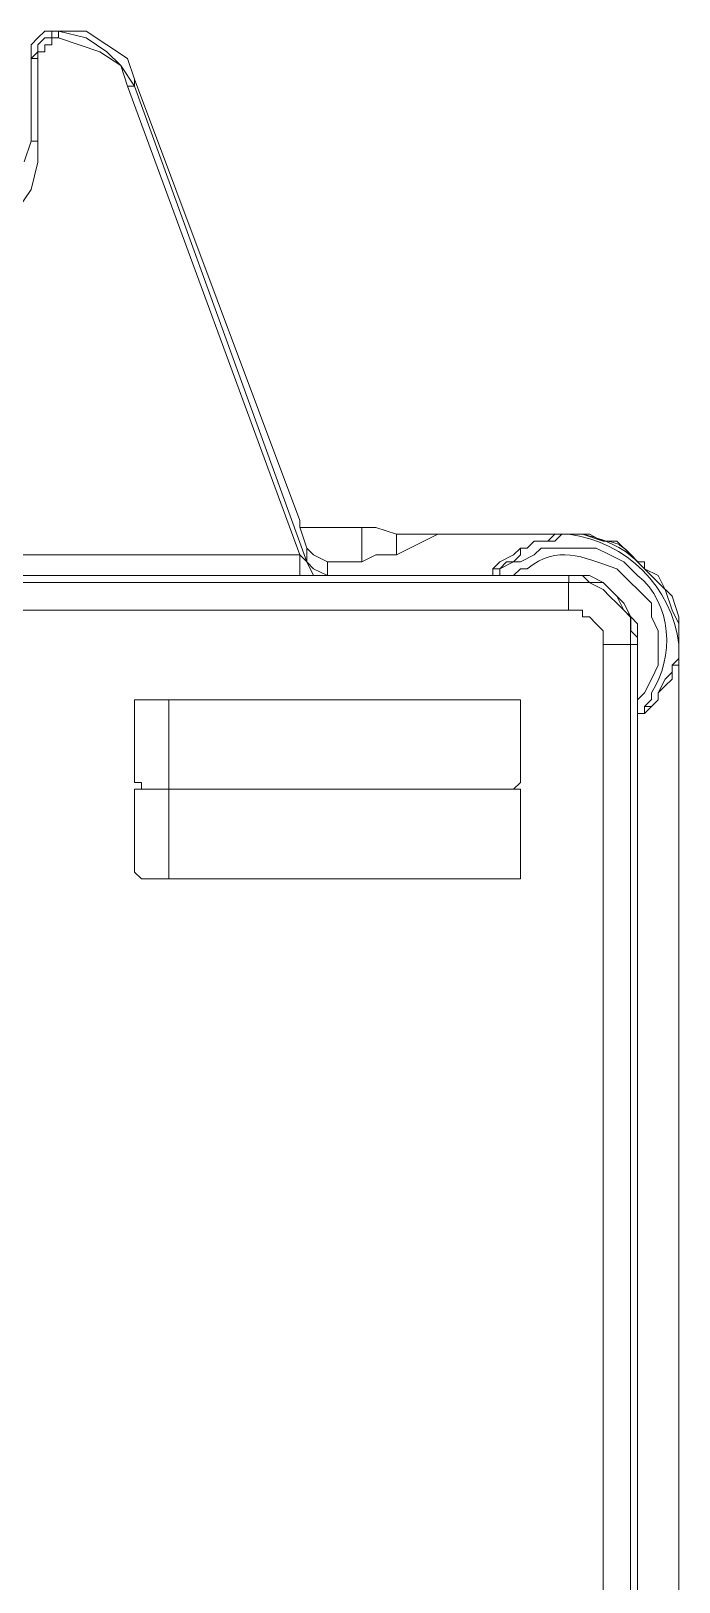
# Model space of a CAD drawing. Header units: millimetres. Extents: x 3165 to 8716, y -1118 to 2802.
# Drawn here: x 8395.8 to 8423.8, y 1089.1 to 1156 of the extents above; entities that cross this region are included whole.
import ezdxf

# ---------------------------------------------------------------- set-up
doc = ezdxf.new("R2010")
doc.units = ezdxf.units.MM
doc.layers.add('PDF_Geometry', color=7, linetype='Continuous', true_color=0x1f1916)

msp = doc.modelspace()

# ---------------------------------------------------------------- linework, layer by layer
at = {"layer": 'PDF_Geometry', "color": 0, "lineweight": 15}
for points in [[(8397.033, 1156.037), (8396.735, 1156.037), (8396.735, 1155.739), (8396.439, 1155.739), (8396.141, 1155.442), (8396.141, 1155.144), (8395.843, 1154.846), (8396.141, 1154.846), (8396.141, 1155.144), (8396.439, 1155.144), (8396.439, 1155.442), (8396.735, 1155.442), (8396.735, 1155.739), (8397.033, 1155.739)], [(8397.033, 1156.037), (8398.224, 1155.739), (8399.116, 1155.144), (8399.711, 1154.55), (8400.305, 1153.656), (8399.711, 1154.55), (8399.116, 1155.144), (8398.224, 1155.739)], [(8397.033, 1156.035), (8398.224, 1156.035), (8399.116, 1155.441), (8400.009, 1154.845), (8400.305, 1153.952), (8400.009, 1154.845), (8399.116, 1155.441), (8398.224, 1156.035)], [(8397.033, 1156.035), (8398.224, 1156.035), (8399.116, 1155.441), (8400.009, 1154.845), (8400.305, 1153.952), (8400.009, 1154.845), (8399.116, 1155.441), (8398.224, 1156.035)], [(8397.033, 1155.739), (8397.926, 1155.442), (8398.818, 1155.144), (8399.711, 1154.55), (8400.009, 1153.656), (8399.711, 1154.55), (8398.818, 1155.144), (8397.926, 1155.442)], [(8397.033, 1155.739), (8397.926, 1155.442), (8398.818, 1155.144), (8399.711, 1154.55), (8400.009, 1153.656), (8399.711, 1154.55), (8398.818, 1155.144), (8397.926, 1155.442)], [(8407.445, 1134.617), (8407.445, 1134.915)], [(8407.741, 1133.127), (8407.445, 1133.425)], [(8407.741, 1133.127), (8407.445, 1133.425)], [(8408.634, 1133.127), (8408.039, 1133.425), (8407.741, 1133.721), (8408.039, 1133.425)], [(8423.805, 1129.56), (8423.805, 1130.452), (8423.507, 1131.047), (8423.209, 1131.939), (8422.913, 1132.535), (8422.317, 1132.832), (8422.317, 1133.13), (8422.02, 1133.13), (8422.317, 1133.13), (8422.317, 1132.832), (8422.913, 1132.535), (8423.209, 1131.939), (8423.507, 1131.047), (8423.805, 1130.452)], [(8422.317, 1126.583), (8422.615, 1126.881), (8422.913, 1127.178), (8422.913, 1127.476), (8423.209, 1127.774), (8423.507, 1128.07), (8423.507, 1128.666), (8423.805, 1128.666), (8423.805, 1128.962), (8423.805, 1129.558), (8423.805, 1128.962), (8423.507, 1128.666), (8423.507, 1128.368), (8423.209, 1128.07), (8422.913, 1127.476), (8422.913, 1127.178), (8422.615, 1126.881), (8422.317, 1126.881)]]:
    msp.add_lwpolyline(points, close=True, dxfattribs=at)
for points in [[(8395.843, 1154.846), (8395.843, 1155.442), (8396.141, 1155.739), (8396.439, 1156.037), (8397.033, 1156.037)], [(8400.305, 1153.656), (8399.711, 1154.55), (8399.116, 1155.144), (8398.224, 1155.739), (8397.033, 1156.037)], [(8400.305, 1153.656), (8399.711, 1154.55), (8399.116, 1155.144), (8398.224, 1155.739), (8397.033, 1156.037)], [(8400.305, 1153.656), (8399.711, 1154.55), (8399.116, 1155.144), (8398.224, 1155.739), (8397.033, 1156.037)], [(8400.305, 1153.656), (8399.711, 1154.55), (8399.116, 1155.144), (8398.224, 1155.739), (8397.033, 1156.037)], [(8400.305, 1153.656), (8399.711, 1154.55), (8399.116, 1155.144), (8398.224, 1155.739), (8397.033, 1156.037)], [(8400.305, 1153.656), (8399.711, 1154.55), (8399.116, 1155.144), (8398.224, 1155.739), (8397.033, 1156.037)], [(8400.305, 1153.656), (8399.711, 1154.55), (8399.116, 1155.144), (8398.224, 1155.739), (8397.033, 1156.037)], [(8400.305, 1153.656), (8399.711, 1154.55), (8399.116, 1155.144), (8398.224, 1155.739), (8397.033, 1156.037)], [(8400.305, 1153.656), (8399.711, 1154.55), (8399.116, 1155.144), (8398.224, 1155.739), (8397.033, 1156.037)], [(8400.305, 1153.656), (8399.711, 1154.55), (8399.116, 1155.144), (8398.224, 1155.739), (8397.033, 1156.037)], [(8400.305, 1153.656), (8399.711, 1154.55), (8399.116, 1155.144), (8398.224, 1155.739), (8397.033, 1156.037)], [(8400.305, 1153.656), (8399.711, 1154.55), (8399.116, 1155.144), (8398.224, 1155.739), (8397.033, 1156.037)], [(8400.305, 1153.656), (8399.711, 1154.55), (8399.116, 1155.144), (8398.224, 1155.739), (8397.033, 1156.037)], [(8400.305, 1153.656), (8399.711, 1154.55), (8399.116, 1155.144), (8398.224, 1155.739), (8397.033, 1156.037)], [(8400.305, 1153.656), (8399.711, 1154.55), (8399.116, 1155.144), (8398.224, 1155.739), (8397.033, 1156.037)], [(8400.305, 1153.656), (8399.711, 1154.55), (8399.116, 1155.144), (8398.224, 1155.739), (8397.033, 1156.037)], [(8400.305, 1153.656), (8399.711, 1154.55), (8399.116, 1155.144), (8398.224, 1155.739), (8397.033, 1156.037)], [(8400.305, 1153.656), (8399.711, 1154.55), (8399.116, 1155.144), (8398.224, 1155.739), (8397.033, 1156.037)], [(8400.305, 1153.656), (8399.711, 1154.55), (8399.116, 1155.144), (8398.224, 1155.739), (8397.033, 1156.037)], [(8400.305, 1153.952), (8400.009, 1154.845), (8399.116, 1155.441), (8398.224, 1156.035), (8397.033, 1156.035)], [(8400.305, 1153.952), (8400.009, 1154.845), (8399.116, 1155.441), (8398.224, 1156.035), (8397.033, 1156.035)], [(8400.305, 1153.952), (8400.009, 1154.845), (8399.116, 1155.441), (8398.224, 1156.035), (8397.033, 1156.035)], [(8400.305, 1153.952), (8400.009, 1154.845), (8399.116, 1155.441), (8398.224, 1156.035), (8397.033, 1156.035)], [(8400.305, 1153.952), (8400.009, 1154.845), (8399.116, 1155.441), (8398.224, 1156.035), (8397.033, 1156.035)], [(8400.305, 1153.952), (8400.009, 1154.845), (8399.116, 1155.441), (8398.224, 1156.035), (8397.033, 1156.035)], [(8400.305, 1153.952), (8400.009, 1154.845), (8399.116, 1155.441), (8398.224, 1156.035), (8397.033, 1156.035)], [(8400.305, 1153.952), (8400.009, 1154.845), (8399.116, 1155.441), (8398.224, 1156.035), (8397.033, 1156.035)], [(8400.305, 1153.952), (8400.009, 1154.845), (8399.116, 1155.441), (8398.224, 1156.035), (8397.033, 1156.035)], [(8400.305, 1153.952), (8400.009, 1154.845), (8399.116, 1155.441), (8398.224, 1156.035), (8397.033, 1156.035)], [(8400.305, 1153.952), (8400.009, 1154.845), (8399.116, 1155.441), (8398.224, 1156.035), (8397.033, 1156.035)], [(8400.305, 1153.952), (8400.009, 1154.845), (8399.116, 1155.441), (8398.224, 1156.035), (8397.033, 1156.035)], [(8400.305, 1153.952), (8400.009, 1154.845), (8399.116, 1155.441), (8398.224, 1156.035), (8397.033, 1156.035)], [(8400.305, 1153.952), (8400.009, 1154.845), (8399.116, 1155.441), (8398.224, 1156.035), (8397.033, 1156.035)], [(8400.305, 1153.952), (8400.009, 1154.845), (8399.116, 1155.441), (8398.224, 1156.035), (8397.033, 1156.035)], [(8400.305, 1153.952), (8400.009, 1154.845), (8399.116, 1155.441), (8398.224, 1156.035), (8397.033, 1156.035)], [(8400.305, 1153.952), (8400.009, 1154.845), (8399.116, 1155.441), (8398.224, 1156.035), (8397.033, 1156.035)], [(8400.009, 1153.656), (8399.711, 1154.55), (8398.818, 1155.144), (8397.926, 1155.442), (8397.033, 1155.739)], [(8400.009, 1153.656), (8399.711, 1154.55), (8398.818, 1155.144), (8397.926, 1155.442), (8397.033, 1155.739)], [(8400.009, 1153.656), (8399.711, 1154.55), (8398.818, 1155.144), (8397.926, 1155.442), (8397.033, 1155.739)], [(8400.009, 1153.656), (8399.711, 1154.55), (8398.818, 1155.144), (8397.926, 1155.442), (8397.033, 1155.739)], [(8400.009, 1153.656), (8399.711, 1154.55), (8398.818, 1155.144), (8397.926, 1155.442), (8397.033, 1155.739)], [(8400.009, 1153.656), (8399.711, 1154.55), (8398.818, 1155.144), (8397.926, 1155.442), (8397.033, 1155.739)], [(8400.009, 1153.656), (8399.711, 1154.55), (8398.818, 1155.144), (8397.926, 1155.442), (8397.033, 1155.739)], [(8400.009, 1153.656), (8399.711, 1154.55), (8398.818, 1155.144), (8397.926, 1155.442), (8397.033, 1155.739)], [(8400.009, 1153.656), (8399.711, 1154.55), (8398.818, 1155.144), (8397.926, 1155.442), (8397.033, 1155.739)], [(8400.009, 1153.656), (8399.711, 1154.55), (8398.818, 1155.144), (8397.926, 1155.442), (8397.033, 1155.739)], [(8400.009, 1153.656), (8399.711, 1154.55), (8398.818, 1155.144), (8397.926, 1155.442), (8397.033, 1155.739)], [(8400.009, 1153.656), (8399.711, 1154.55), (8398.818, 1155.144), (8397.926, 1155.442), (8397.033, 1155.739)], [(8400.009, 1153.656), (8399.711, 1154.55), (8398.818, 1155.144), (8397.926, 1155.442), (8397.033, 1155.739)], [(8400.009, 1153.656), (8399.711, 1154.55), (8398.818, 1155.144), (8397.926, 1155.442), (8397.033, 1155.739)], [(8400.009, 1153.656), (8399.711, 1154.55), (8398.818, 1155.144), (8397.926, 1155.442), (8397.033, 1155.739)], [(8400.009, 1153.656), (8399.711, 1154.55), (8398.818, 1155.144), (8397.926, 1155.442), (8397.033, 1155.739)], [(8400.009, 1153.656), (8399.711, 1154.55), (8398.818, 1155.144), (8397.926, 1155.442), (8397.033, 1155.739)], [(8396.141, 1154.846), (8396.141, 1151.276), (8395.843, 1151.276), (8395.843, 1154.846)], [(8395.843, 1151.275), (8395.843, 1154.845)], [(8400.009, 1153.656), (8400.305, 1153.656)], [(8407.445, 1133.428), (8400.009, 1153.656)], [(8407.741, 1133.13), (8407.741, 1133.428), (8407.741, 1133.724), (8407.445, 1134.617), (8407.445, 1134.915), (8400.305, 1153.954)], [(8400.305, 1153.952), (8400.305, 1153.654)], [(8400.305, 1153.656), (8407.741, 1133.13), (8408.039, 1132.535), (8408.634, 1132.535)], [(8390.49, 1146.217), (8391.679, 1146.217), (8392.571, 1146.515), (8393.762, 1147.109), (8394.654, 1147.705), (8395.248, 1148.3), (8395.843, 1149.192), (8396.141, 1150.383), (8396.141, 1151.275)], [(8395.546, 1150.384), (8395.843, 1151.276)], [(8407.445, 1134.915), (8407.445, 1134.617)], [(8407.445, 1134.915), (8407.445, 1134.617)], [(8407.445, 1134.915), (8407.445, 1134.617)], [(8407.445, 1134.915), (8407.445, 1134.617)], [(8407.445, 1134.915), (8407.445, 1134.617)], [(8407.445, 1134.915), (8407.445, 1134.617)], [(8407.445, 1134.915), (8407.445, 1134.617)], [(8407.445, 1134.915), (8407.445, 1134.617)], [(8407.445, 1134.915), (8407.445, 1134.617)], [(8407.445, 1134.915), (8407.445, 1134.617)], [(8407.445, 1134.915), (8407.445, 1134.617)], [(8407.445, 1134.915), (8407.445, 1134.617)], [(8407.445, 1134.915), (8407.445, 1134.617)], [(8407.445, 1134.915), (8407.445, 1134.617)], [(8407.445, 1134.915), (8407.445, 1134.617)], [(8407.445, 1134.915), (8407.445, 1134.617)], [(8407.445, 1134.915), (8407.445, 1134.617)], [(8407.445, 1134.915), (8407.445, 1134.617)], [(8407.445, 1134.614), (8410.122, 1134.614)], [(8410.122, 1133.127), (8410.122, 1134.614), (8410.716, 1134.614), (8411.609, 1134.317), (8410.716, 1134.614), (8410.122, 1134.614), (8410.716, 1134.614), (8411.609, 1134.317), (8410.716, 1134.614), (8410.122, 1134.614), (8410.716, 1134.614), (8411.609, 1134.317), (8410.716, 1134.614), (8410.122, 1134.614), (8410.716, 1134.614), (8411.609, 1134.317), (8410.716, 1134.614), (8410.122, 1134.614), (8410.716, 1134.614), (8411.609, 1134.317), (8410.716, 1134.614), (8410.122, 1134.614), (8410.716, 1134.614), (8411.609, 1134.317), (8410.716, 1134.614), (8410.122, 1134.614), (8410.716, 1134.614), (8411.609, 1134.317), (8410.716, 1134.614), (8410.122, 1134.614), (8410.716, 1134.614), (8411.609, 1134.317), (8410.716, 1134.614), (8410.122, 1134.614), (8410.716, 1134.614), (8411.609, 1134.317), (8410.716, 1134.614), (8410.122, 1134.614), (8410.716, 1134.614), (8411.609, 1134.317), (8410.716, 1134.614), (8410.122, 1134.614), (8410.716, 1134.614), (8411.609, 1134.317)], [(8418.45, 1134.317), (8413.394, 1134.317), (8411.609, 1133.425), (8411.609, 1134.317), (8414.881, 1134.317), (8419.045, 1134.317), (8418.45, 1134.317), (8418.152, 1134.019), (8417.558, 1134.019), (8417.26, 1133.721), (8416.964, 1133.721), (8416.666, 1133.425), (8416.071, 1133.127), (8415.773, 1132.829), (8416.071, 1132.829)], [(8413.394, 1134.317), (8413.69, 1134.317), (8414.881, 1134.317)], [(8413.69, 1134.319), (8418.45, 1134.319), (8419.045, 1134.319), (8418.748, 1134.319), (8418.45, 1134.021), (8417.558, 1134.021), (8417.26, 1133.723), (8416.964, 1133.723), (8416.964, 1133.426), (8416.666, 1133.128), (8416.368, 1133.128), (8416.071, 1132.83)], [(8419.641, 1134.32), (8419.045, 1134.32), (8419.937, 1134.32)], [(8419.045, 1134.319), (8419.641, 1134.319), (8420.532, 1134.021), (8421.128, 1134.021), (8421.722, 1133.426), (8422.317, 1132.83), (8422.913, 1132.236), (8423.507, 1131.641), (8423.805, 1130.749), (8423.805, 1129.558), (8423.805, 1128.962), (8423.805, 1087.612)], [(8382.458, 1132.532), (8382.458, 1133.425), (8407.445, 1133.425), (8407.445, 1132.532)], [(8407.445, 1133.425), (8407.741, 1133.127)], [(8407.445, 1133.425), (8407.741, 1133.127)], [(8407.445, 1133.425), (8407.741, 1133.127)], [(8407.445, 1133.425), (8407.741, 1133.127)], [(8407.445, 1133.425), (8407.741, 1133.127)], [(8407.445, 1133.425), (8407.741, 1133.127)], [(8407.445, 1133.425), (8407.741, 1133.127)], [(8407.445, 1133.425), (8407.741, 1133.127)], [(8407.445, 1133.425), (8407.741, 1133.127)], [(8407.445, 1133.425), (8407.741, 1133.127)], [(8407.445, 1133.425), (8407.741, 1133.127)], [(8407.445, 1133.425), (8407.741, 1133.127)], [(8407.445, 1133.425), (8407.741, 1133.127)], [(8407.445, 1133.425), (8407.741, 1133.127)], [(8407.445, 1133.425), (8407.741, 1133.127)], [(8407.445, 1133.425), (8407.741, 1133.127)], [(8407.445, 1133.425), (8407.741, 1133.127), (8408.039, 1132.532), (8408.634, 1132.532)], [(8407.741, 1133.425), (8407.741, 1133.721), (8407.741, 1133.425), (8407.741, 1133.721), (8407.741, 1133.425), (8407.741, 1133.721), (8407.741, 1133.425), (8407.741, 1133.721), (8407.741, 1133.425), (8407.741, 1133.721), (8407.741, 1133.425), (8407.741, 1133.721), (8407.741, 1133.425), (8407.741, 1133.721), (8407.741, 1133.425), (8407.741, 1133.721), (8407.741, 1133.425), (8407.741, 1133.721), (8407.741, 1133.425), (8407.741, 1133.721), (8407.741, 1133.425), (8407.741, 1133.721), (8408.039, 1133.425), (8408.634, 1133.127), (8408.634, 1132.532), (8415.773, 1132.532), (8416.071, 1132.532), (8415.773, 1132.532), (8415.773, 1132.829)], [(8407.741, 1133.721), (8408.039, 1133.425), (8408.634, 1133.127)], [(8407.741, 1133.721), (8408.039, 1133.425), (8408.634, 1133.127)], [(8407.741, 1133.721), (8408.039, 1133.425), (8408.634, 1133.127)], [(8407.741, 1133.721), (8408.039, 1133.425), (8408.634, 1133.127)], [(8407.741, 1133.721), (8408.039, 1133.425), (8408.634, 1133.127)], [(8407.741, 1133.721), (8408.039, 1133.425), (8408.634, 1133.127)], [(8407.741, 1133.721), (8408.039, 1133.425), (8408.634, 1133.127)], [(8407.741, 1133.721), (8408.039, 1133.425), (8408.634, 1133.127)], [(8407.741, 1133.721), (8408.039, 1133.425), (8408.634, 1133.127)], [(8407.741, 1133.721), (8408.039, 1133.425), (8408.634, 1133.127)], [(8407.741, 1133.721), (8408.039, 1133.425), (8408.634, 1133.127)], [(8407.741, 1133.721), (8408.039, 1133.425), (8408.634, 1133.127)], [(8407.741, 1133.721), (8408.039, 1133.425), (8408.634, 1133.127)], [(8407.741, 1133.721), (8408.039, 1133.425), (8408.634, 1133.127)], [(8407.741, 1133.721), (8408.039, 1133.425), (8408.634, 1133.127)], [(8407.741, 1133.721), (8408.039, 1133.425), (8408.634, 1133.127)], [(8407.741, 1133.721), (8408.039, 1133.425), (8408.634, 1133.127)], [(8407.741, 1133.721), (8408.039, 1133.425), (8408.634, 1133.127)], [(8411.609, 1133.425), (8410.716, 1133.425), (8410.122, 1133.127), (8410.716, 1133.425), (8411.609, 1133.425), (8410.716, 1133.425), (8410.122, 1133.127), (8410.716, 1133.425), (8411.609, 1133.425), (8410.716, 1133.425), (8410.122, 1133.127), (8410.716, 1133.425), (8411.609, 1133.425), (8410.716, 1133.425), (8410.122, 1133.127), (8410.716, 1133.425), (8411.609, 1133.425), (8410.716, 1133.425), (8410.122, 1133.127), (8410.716, 1133.425), (8411.609, 1133.425), (8410.716, 1133.425), (8410.122, 1133.127), (8410.716, 1133.425), (8411.609, 1133.425), (8410.716, 1133.425), (8410.122, 1133.127), (8410.716, 1133.425), (8411.609, 1133.425), (8410.716, 1133.425), (8410.122, 1133.127), (8410.716, 1133.425), (8411.609, 1133.425), (8410.716, 1133.425), (8410.122, 1133.127), (8410.716, 1133.425), (8411.609, 1133.425), (8410.716, 1133.425), (8410.122, 1133.127), (8410.716, 1133.425), (8411.609, 1133.425), (8410.716, 1133.425), (8410.122, 1133.127), (8408.634, 1133.127)], [(8422.019, 1132.535), (8421.721, 1132.832), (8421.423, 1133.13), (8420.828, 1133.428), (8420.234, 1133.724), (8417.855, 1133.724), (8417.557, 1133.428), (8416.962, 1133.13), (8416.664, 1133.13), (8416.07, 1132.832), (8416.07, 1132.535), (8416.664, 1132.535)], [(8407.741, 1133.127), (8408.039, 1132.829), (8408.634, 1132.532)], [(8417.259, 1132.83), (8416.962, 1132.83), (8416.664, 1132.534)], [(8422.019, 1127.178), (8422.315, 1127.476), (8422.613, 1128.07), (8422.911, 1128.666), (8422.911, 1130.153), (8422.613, 1130.749), (8422.613, 1131.343), (8421.126, 1132.83)], [(8306.01, 1132.231), (8419.041, 1132.231), (8419.041, 1131.041)], [(8419.045, 1132.532), (8416.368, 1132.532), (8416.071, 1132.532), (8408.634, 1132.532), (8407.445, 1132.532), (8408.634, 1132.532), (8407.445, 1132.532), (8408.634, 1132.532), (8407.445, 1132.532), (8408.634, 1132.532), (8407.445, 1132.532), (8408.634, 1132.532), (8407.445, 1132.532), (8408.634, 1132.532), (8407.445, 1132.532), (8408.634, 1132.532), (8407.445, 1132.532), (8408.634, 1132.532), (8407.445, 1132.532), (8408.634, 1132.532), (8407.445, 1132.532), (8408.634, 1132.532), (8407.445, 1132.532), (8408.634, 1132.532), (8407.445, 1132.532), (8382.458, 1132.532)], [(8416.369, 1132.532), (8416.667, 1132.532), (8416.965, 1132.532)], [(8422.022, 1088.205), (8422.022, 1088.503), (8422.022, 1088.801), (8422.022, 1126.582), (8422.022, 1127.176), (8422.022, 1129.557), (8422.022, 1130.449), (8421.724, 1130.747), (8421.426, 1131.342), (8421.129, 1131.64), (8420.831, 1131.936), (8420.533, 1132.234), (8419.939, 1132.532), (8419.046, 1132.532), (8418.75, 1132.532)], [(8419.041, 1132.231), (8419.933, 1132.231), (8420.527, 1131.933), (8420.825, 1131.637), (8421.123, 1131.339), (8421.42, 1131.041), (8421.718, 1130.744), (8421.718, 1129.554), (8420.527, 1129.554)], [(8421.722, 1129.56), (8422.02, 1129.56), (8422.02, 1129.856), (8421.722, 1130.154), (8421.722, 1130.75), (8421.424, 1131.047), (8421.128, 1131.643), (8420.83, 1131.939), (8420.532, 1132.237), (8419.937, 1132.237), (8419.641, 1132.535), (8419.045, 1132.535), (8419.045, 1132.237)], [(8420.532, 1038.227), (8420.532, 1129.557), (8420.532, 1130.151), (8420.235, 1130.449), (8419.937, 1130.747), (8419.641, 1130.747), (8419.641, 1131.044), (8419.045, 1131.044), (8306.015, 1131.044), (8305.419, 1131.044), (8304.824, 1130.449), (8304.824, 1130.151), (8304.526, 1130.151), (8304.526, 1129.557), (8304.526, 1118.848), (8304.526, 1118.55)], [(8421.716, 1129.555), (8421.716, 1038.226)], [(8422.022, 1129.555), (8422.022, 1127.175)], [(8423.804, 1087.611), (8423.804, 1128.961)], [(8422.019, 1127.179), (8422.019, 1126.883), (8422.019, 1126.585), (8422.315, 1126.585), (8422.315, 1126.883), (8422.613, 1127.179), (8422.613, 1127.477)], [(8401.794, 1119.442), (8401.794, 1119.74), (8401.794, 1123.31), (8401.794, 1123.608), (8401.794, 1127.178), (8400.605, 1127.178), (8400.307, 1127.178), (8400.307, 1123.608), (8400.605, 1123.608), (8400.605, 1123.31)], [(8416.667, 1123.31), (8401.794, 1123.31), (8400.605, 1123.31), (8400.307, 1123.31), (8400.307, 1119.74), (8400.605, 1119.442), (8401.794, 1119.442), (8416.667, 1119.442), (8416.965, 1119.442), (8416.965, 1119.74), (8416.965, 1123.31), (8416.667, 1123.31), (8416.965, 1123.608), (8416.965, 1127.178), (8416.667, 1127.178), (8401.794, 1127.178)], [(8422.019, 1126.884), (8422.019, 1126.586)], [(8422.02, 1126.585), (8422.02, 1089.101)], [(8422.317, 1126.582), (8422.02, 1126.582)]]:
    msp.add_lwpolyline(points, dxfattribs=at)
msp.add_lwpolyline([(8423.805, 1039.12), (8423.805, 1038.822), (8423.805, 1038.227), (8423.805, 1129.558, 0.342623), (8419.046, 1134.319), (8419.344, 1134.319)], format="xyb", dxfattribs=at)
for points in [[(8422.02, 1133.13), (8421.344, 1133.795), (8420.555, 1134.113), (8419.641, 1134.32)], [(8419.937, 1134.32), (8421.006, 1133.686), (8420.903, 1134.404), (8422.02, 1133.13)], [(8421.126, 1132.83), (8419.543, 1133.354), (8418.609, 1133.88), (8417.259, 1132.83)], [(8416.965, 1132.532), (8417.559, 1132.532), (8418.155, 1132.532), (8418.75, 1132.532)], [(8422.019, 1132.535), (8423.516, 1131.359), (8423.622, 1128.989), (8422.613, 1127.477)]]:
    msp.add_open_spline(points, degree=3, dxfattribs=at)

doc.saveas('drawing.dxf')
